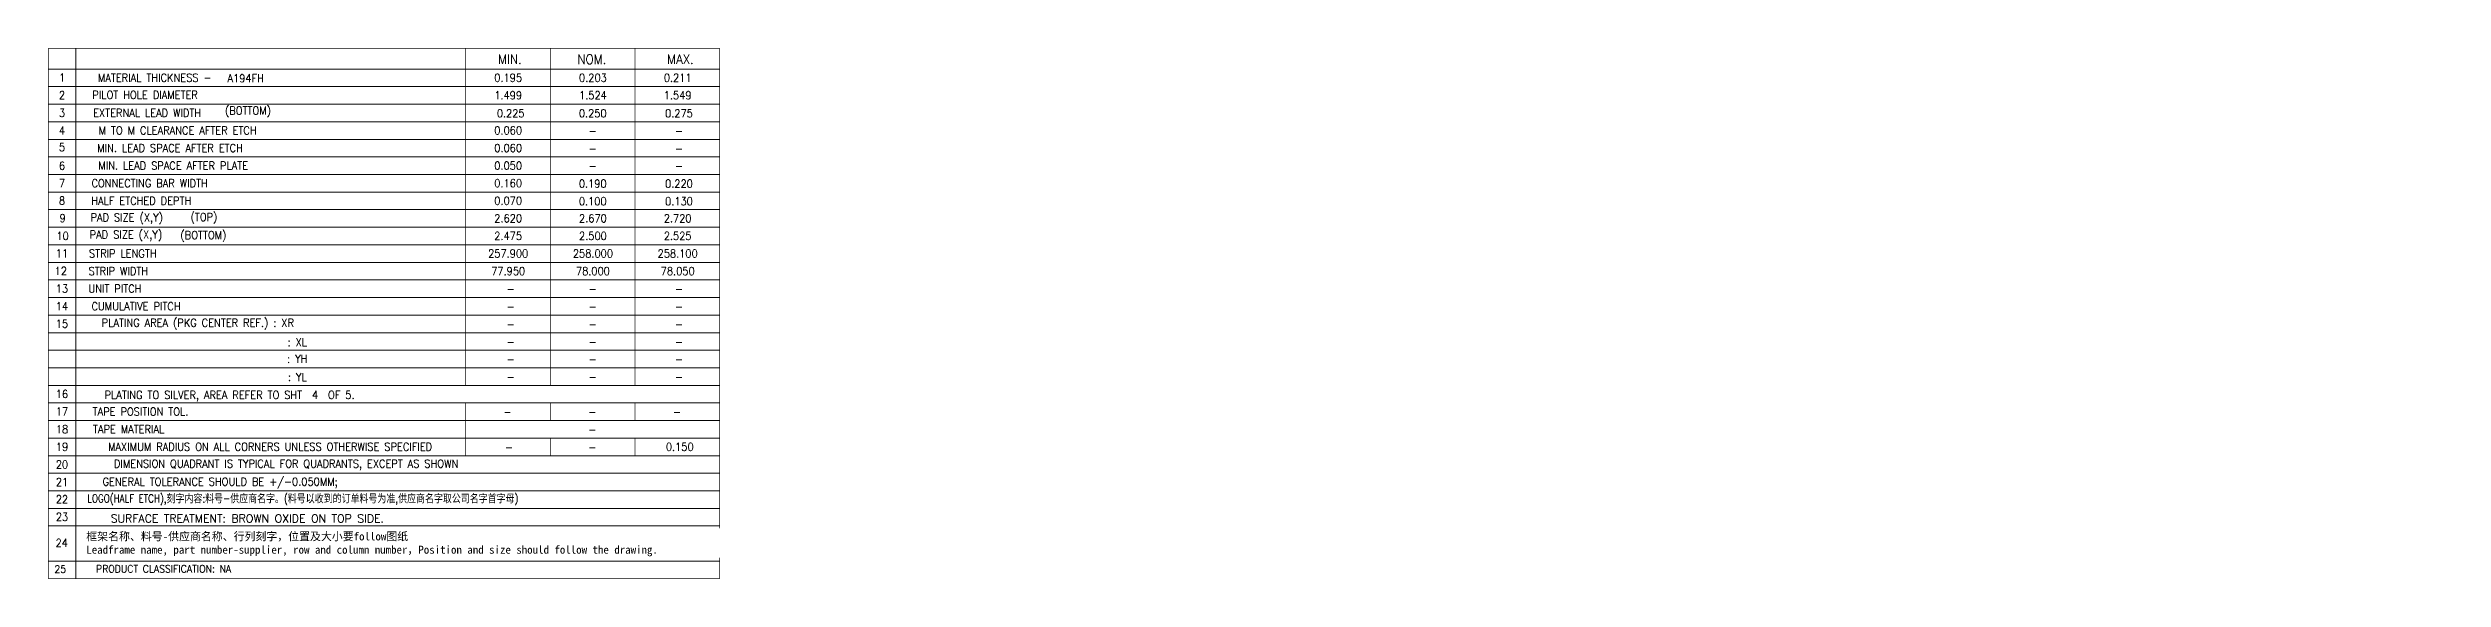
# Model space of a CAD drawing. Header units: millimetres. Extents: x 30.8 to 74.9, y -0.8 to 4.1.
# Drawn here: x 30.8 to 52.84, y -0.78 to 4.12 of the extents above; entities that cross this region are included whole.
import ezdxf
from ezdxf.enums import TextEntityAlignment as Align

# ---------------------------------------------------------------- set-up
doc = ezdxf.new("R2010")
doc.units = ezdxf.units.MM
doc.layers.add('1', color=7, linetype='Continuous', lineweight=18)
doc.layers.add('图层1实体', color=7, linetype='Continuous', lineweight=18)
doc.layers.add('TEMPLATE', color=7, linetype='Continuous')
doc.styles.add('ROMANS', font='simplex.shx', dxfattribs={"width": 0.8, "bigfont": 'gbcbig.shx'})
doc.styles.add('宋体', font='SimSun.ttf')

msp = doc.modelspace()

# ---------------------------------------------------------------- linework, layer by layer
at = {"layer": '1', "color": 3, "lineweight": 0}
for p, q in [((31.057, 1.656), (31.057, 4.116)), ((30.802, 3.924), (36.982, 3.924)), ((30.802, 3.762), (36.982, 3.762)), ((30.802, 3.6), (36.982, 3.6)), ((30.802, 3.438), (36.982, 3.438)), ((30.802, 3.276), (36.982, 3.276)), ((30.802, 3.114), (36.982, 3.114)), ((30.802, 2.952), (36.982, 2.952)), ((30.802, 2.79), (36.982, 2.79)), ((30.802, 2.628), (36.982, 2.628)), ((30.802, 2.466), (36.982, 2.466)), ((30.802, 2.304), (36.982, 2.304)), ((30.802, 2.142), (36.982, 2.142)), ((30.802, 1.98), (36.982, 1.98)), ((30.802, 1.818), (36.982, 1.818)), ((30.802, 1.656), (36.982, 1.656)), ((31.057, 0.198), (31.057, 1.656)), ((30.802, 1.494), (36.982, 1.494)), ((30.802, 1.332), (36.982, 1.332)), ((30.802, 1.17), (36.982, 1.17)), ((30.802, 1.008), (36.982, 1.008)), ((30.802, 0.846), (36.982, 0.846)), ((30.802, 0.684), (36.982, 0.684)), ((30.802, 0.522), (36.982, 0.522)), ((30.802, 0.522), (36.982, 0.522)), ((30.802, 0.36), (36.982, 0.36)), ((31.057, 0.198), (31.057, 0.36)), ((30.802, 0.198), (36.982, 0.198)), ((30.802, 0.198), (36.982, 0.198)), ((30.802, 0.036), (36.982, 0.036)), ((31.057, -0.126), (31.057, 0.198)), ((30.802, -0.126), (36.982, -0.126)), ((30.802, -0.126), (36.982, -0.126)), ((31.057, -0.774), (31.057, -0.126))]:
    msp.add_line(p, q, dxfattribs=at)
at = {"layer": '1', "color": 7, "lineweight": 0, "const_width": 0.00736}
for points in [[(30.802, 1.656), (30.802, 4.116)], [(30.802, 4.116), (36.982, 4.116)], [(34.643, 1.656), (34.643, 4.116)], [(35.423, 1.656), (35.423, 4.116)], [(36.203, 1.656), (36.203, 4.116)], [(36.982, 1.656), (36.982, 4.116)], [(30.802, 0.198), (30.802, 1.656)], [(34.643, 1.008), (34.643, 1.656)], [(35.423, 1.008), (35.423, 1.656)], [(36.203, 1.008), (36.203, 1.656)], [(36.982, 0.198), (36.982, 1.656)], [(34.643, 0.684), (34.643, 0.846)], [(34.643, 0.36), (34.643, 0.684)], [(35.423, 0.684), (35.423, 0.846)], [(36.203, 0.684), (36.203, 0.846)], [(35.423, 0.36), (35.423, 0.522)], [(36.203, 0.36), (36.203, 0.522)], [(30.802, 0.198), (30.802, 0.36)], [(36.982, 0.198), (36.982, 0.36)], [(30.802, -0.126), (30.802, 0.198)], [(36.982, -0.126), (36.982, 0.198)], [(30.802, -0.774), (30.802, -0.126)], [(36.982, -0.774), (36.982, -0.126)], [(30.802, -0.774), (36.982, -0.774)]]:
    msp.add_lwpolyline(points, dxfattribs=at)

# ---------------------------------------------------------------- texts
at = {"color": 3, "lineweight": 0, "insert": (30.912, -0.686, -0.052), "char_height": 0.0697, "width": 0.10753, "attachment_point": 5, "style": 'ROMANS'}
msp.add_mtext('{\\W0.9;25}', dxfattribs=at)
at = {"layer": '1', "color": 3, "lineweight": 0, "style": 'ROMANS'}
msp.add_text('SURFACE TREATMENT: BROWN OXIDE ON TOP SIDE.  ', height=0.07364, dxfattribs=at).set_placement((32.685, -0.219, 0.064), align=Align.MIDDLE)
at = {"layer": '1', "color": 7, "lineweight": 0, "char_height": 0.08837, "attachment_point": 5, "style": 'ROMANS'}
for s, insert, width in [('{\\W0.9;MIN.}', (35.051, 4.015), 0.21304), ('{\\W0.9;NOM.}', (35.805, 4.014), 0.27269), ('{\\W0.9;MAX.}', (36.621, 4.015), 0.28973)]:
    msp.add_mtext(s, dxfattribs=dict(at, insert=insert, width=width))
at = {"layer": '1', "color": 3, "lineweight": 0, "attachment_point": 5, "style": 'ROMANS'}
for s, insert, char_height, width in [('{\\W0.9;1}', (30.929, 3.846), 0.0736, 0.02841), ('{\\W0.9;MATERIAL THICKNESS - }', (31.782, 3.844), 0.07364, 1.29953), ('{\\W0.9;A194FH}', (32.619, 3.839), 0.07364, 0.44738), ('{\\W0.9;0.195}', (35.035, 3.844), 0.07364, 0.25565), ('{\\W0.9;0.203}', (35.815, 3.844), 0.07364, 0.27695), ('{\\W0.9;0.211}', (36.595, 3.844), 0.07364, 0.24144), ('{\\W0.9;2}', (30.929, 3.684), 0.0736, 0.04971), ('{\\W0.9;3}', (30.929, 3.52), 0.0736, 0.04261), ('{\\W0.9;PILOT HOLE DIAMETER}', (31.693, 3.686), 0.07364, 1.18591), ('{\\W0.9;EXTERNAL LEAD WIDTH}', (31.712, 3.52), 0.07364, 1.27113), ('{\\W0.9;(BOTTOM)}', (32.64, 3.529), 0.07364, 0.48999), ('{\\W0.9;1.499}', (35.035, 3.682), 0.07364, 0.26275), ('{\\W0.9;1.524}', (35.815, 3.682), 0.07364, 0.25565), ('{\\W0.9;1.549}', (36.595, 3.682), 0.07364, 0.25565), ('{\\W0.9;4}', (30.929, 3.359), 0.0736, 0.04971), ('{\\W0.9;M TO M CLEARANCE AFTER ETCH}', (31.993, 3.358), 0.07364, 1.86053), ('{\\W0.9;0.060}', (35.035, 3.358), 0.07364, 0.28405), ('{\\W0.9;-}', (35.813, 3.354), 0.0736, 0.04261), ('{\\W0.9;-}', (36.607, 3.354), 0.0736, 0.04261), ('{\\W0.9;5}', (30.929, 3.204), 0.0736, 0.04261), ('{\\W0.9;MIN. LEAD SPACE AFTER ETCH}', (31.923, 3.196), 0.07364, 1.683), ('{\\W0.9;0.060}', (35.035, 3.196), 0.07364, 0.28405), ('{\\W0.9;-}', (35.813, 3.192), 0.0736, 0.04261), ('{\\W0.9;-}', (36.607, 3.192), 0.0736, 0.04261), ('{\\W0.9;7}', (30.929, 2.873), 0.0736, 0.04971), ('{\\W0.9;6}', (30.929, 3.033), 0.0736, 0.04971), ('{\\W0.9;CONNECTING BAR WIDTH}', (31.735, 2.872), 0.07364, 1.32794), ('{\\W0.9;MIN. LEAD SPACE AFTER PLATE}', (31.952, 3.034), 0.07364, 1.74691), ('{\\W0.9;0.050}', (35.035, 3.034), 0.07364, 0.27695), ('{\\W0.9;0.160}', (35.035, 2.872), 0.07364, 0.25565), ('{\\W0.9;0.190}', (35.813, 2.868), 0.07364, 0.26275), ('{\\W0.9;-}', (35.813, 3.03), 0.0736, 0.04261), ('{\\W0.9;0.220}', (36.607, 2.868), 0.07364, 0.27695), ('{\\W0.9;-}', (36.607, 3.03), 0.0736, 0.04261), ('{\\W0.9;8}', (30.929, 2.711), 0.0736, 0.04971), ('{\\W0.9;HALF ETCHED DEPTH}', (31.658, 2.71), 0.07364, 1.1362), ('{\\W0.9;0.070}', (35.035, 2.71), 0.07364, 0.28405), ('{\\W0.9;0.100}', (35.813, 2.706), 0.07364, 0.26275), ('{\\W0.9;0.130}', (36.607, 2.706), 0.07364, 0.25565), ('{\\W0.9;9}', (30.934, 2.55), 0.0736, 0.04971), ('{\\W0.9;PAD SIZE (X,Y)}', (31.517, 2.386), 0.07364, 0.80954), ('{\\W0.9;PAD SIZE (X,Y)}', (31.524, 2.544), 0.07364, 0.80954), ('{\\W0.9;(BOTTOM)}', (32.23, 2.381), 0.07364, 0.48999), ('{\\W0.9;(TOP)}', (32.235, 2.548), 0.07364, 0.26275), ('{\\W0.9;2.620}', (35.035, 2.548), 0.07364, 0.27695), ('{\\W0.9;2.670}', (35.815, 2.548), 0.07364, 0.28405), ('{\\W0.9;2.720}', (36.595, 2.548), 0.07364, 0.27695), ('{\\W0.9;11}', (30.928, 2.225), 0.0736, 0.07811), ('{\\W0.9;10}', (30.934, 2.386), 0.0736, 0.09942), ('{\\W0.9;STRIP LENGTH}', (31.488, 2.224), 0.07364, 0.75984), ('{\\W0.9;257.900}', (35.035, 2.224), 0.07364, 0.41897), ('{\\W0.9;2.475}', (35.035, 2.386), 0.07364, 0.27695), ('{\\W0.9;258.000}', (35.815, 2.224), 0.07364, 0.41897), ('{\\W0.9;2.500}', (35.815, 2.386), 0.07364, 0.27695), ('{\\W0.9;258.100}', (36.595, 2.224), 0.07364, 0.39767), ('{\\W0.9;2.525}', (36.595, 2.386), 0.07364, 0.26985), ('{\\W0.9;12}', (30.917, 2.063), 0.0736, 0.09942), ('{\\W0.9;STRIP WIDTH}', (31.447, 2.062), 0.07364, 0.68882), ('{\\W0.9;77.950}', (35.035, 2.062), 0.07364, 0.34796), ('{\\W0.9;78.000}', (35.815, 2.062), 0.07364, 0.35506), ('{\\W0.9;78.050}', (36.595, 2.062), 0.07364, 0.34796), ('{\\W0.9;13}', (30.928, 1.9), 0.0736, 0.09232), ('{\\W0.9;14}', (30.928, 1.738), 0.0736, 0.09942), ('{\\W0.9;UNIT PITCH}', (31.416, 1.9), 0.07364, 0.5823), ('{\\W0.9;CUMULATIVE PITCH}', (31.61, 1.737), 0.07364, 1.01548), ('{\\W0.9;-}', (35.058, 1.896), 0.0736, 0.04261), ('{\\W0.9;-}', (35.813, 1.896), 0.0736, 0.04261), ('{\\W0.9;-}', (36.607, 1.896), 0.0736, 0.04261), ('{\\W0.9;15}', (30.928, 1.577), 0.0736, 0.09942), ('{\\W0.9;PLATING AREA (PKG CENTER REF.) : XR}', (32.179, 1.573), 0.07364, 2.19429), ('{\\W0.9;-}', (35.058, 1.734), 0.0736, 0.04261), ('{\\W0.9;-}', (35.058, 1.572), 0.0736, 0.04261), ('{\\W0.9;-}', (35.813, 1.734), 0.0736, 0.04261), ('{\\W0.9;-}', (35.813, 1.572), 0.0736, 0.04261), ('{\\W0.9;-}', (36.607, 1.734), 0.0736, 0.04261), ('{\\W0.9;-}', (36.607, 1.572), 0.0736, 0.04261), ('{\\W0.9;: XL}', (33.094, 1.406), 0.07364, 0.51482), ('{\\W0.9;-}', (35.058, 1.41), 0.0736, 0.04261), ('{\\W0.9;-}', (35.813, 1.41), 0.0736, 0.04261), ('{\\W0.9;-}', (36.607, 1.41), 0.0736, 0.04261), ('{\\W0.9;: YH}', (33.094, 1.253), 0.07364, 0.3488), ('{\\W0.9;: YL}', (33.094, 1.085), 0.07364, 0.37215), ('{\\W0.9;-}', (35.058, 1.248), 0.0736, 0.04261), ('{\\W0.9;-}', (35.813, 1.248), 0.0736, 0.04261), ('{\\W0.9;-}', (36.607, 1.248), 0.0736, 0.04261), ('{\\W0.9;16}', (30.928, 0.929), 0.0736, 0.09942), ('{\\W0.9;PLATING TO SILVER, AREA REFER TO SHT  4  OF 5.}', (32.471, 0.909), 0.07364, 2.7766), ('{\\W0.9;-}', (35.058, 1.086), 0.0736, 0.04261), ('{\\W0.9;-}', (35.813, 1.086), 0.0736, 0.04261), ('{\\W0.9;-}', (36.607, 1.086), 0.0736, 0.04261), ('{\\W0.9;17}', (30.929, 0.768), 0.0736, 0.12072), ('{\\W0.9;TAPE POSITION TOL.}', (31.651, 0.766), 0.07364, 1.07939), ('{\\W0.9;-}', (35.029, 0.762), 0.0736, 0.04261), ('{\\W0.9;-}', (35.809, 0.762), 0.0736, 0.04261), ('{\\W0.9;-}', (36.588, 0.762), 0.0736, 0.04261), ('{\\W0.9;18}', (30.929, 0.604), 0.0736, 0.09942), ('{\\W0.9;19}', (30.929, 0.442), 0.0736, 0.12072), ('{\\W0.9;TAPE MATERIAL}', (31.542, 0.604), 0.07364, 0.85215), ('{\\W0.9;MAXIMUM RADIUS ON ALL CORNERS UNLESS OTHERWISE SPECIFIED}', (32.844, 0.442), 0.07364, 3.67136), ('{\\W0.9;-}', (35.809, 0.6), 0.0736, 0.04261), ('{\\W0.9;0.150}', (36.614, 0.442), 0.07364, 0.25565), ('{\\W0.9;20}', (30.928, 0.279), 0.0736, 0.10652), ('{\\W0.9;DIMENSION QUADRANT IS TYPICAL FOR QUADRANTS, EXCEPT AS SHOWN}', (32.991, 0.275), 0.07364, 4.00512), ('{\\W0.9;-}', (35.042, 0.438), 0.0736, 0.04261), ('{\\W0.9;-}', (35.809, 0.438), 0.0736, 0.04261), ('{\\W0.9;21}', (30.928, 0.117), 0.0736, 0.10652), ('{\\W0.9;22}', (30.928, -0.042), 0.0736, 0.11362), ('{\\W0.9;23}', (30.928, -0.204), 0.0736, 0.11362), ('{\\W0.9;24}', (30.926, -0.444), 0.0736, 0.11362)]:
    msp.add_mtext(s, dxfattribs=dict(at, insert=insert, char_height=char_height, width=width))
at = {"layer": 'TEMPLATE', "color": 3, "lineweight": 15, "char_height": 0.07364, "width": 0.04261, "attachment_point": 5, "style": 'ROMANS'}
for s, insert in [('{\\W0.9;0.225}', (35.058, 3.516)), ('{\\W0.9;0.250}', (35.813, 3.516)), ('{\\W0.9;0.275}', (36.607, 3.516))]:
    msp.add_mtext(s, dxfattribs=dict(at, insert=insert))
at = {"layer": '图层1实体', "color": 3, "lineweight": 0, "style": 'ROMANS', "width": 0.9}
msp.add_text('GENERAL TOLERANCE SHOULD BE +/-0.050MM;', height=0.07364, dxfattribs=at).set_placement((32.384, 0.115, 0.029), align=Align.MIDDLE)
at = {"layer": '图层1实体', "color": 3, "lineweight": 0, "insert": (31.161, 0.003, -0.029), "char_height": 0.073643, "width": 43.70089, "attachment_point": 1, "style": 'ROMANS'}
msp.add_mtext('LOGO(HALF ETCH),{\\fSimSun|b0|i0|c134|p2;刻字内容}:{\\fSimSun|b0|i0|c134|p2;料号}-{\\fSimSun|b0|i0|c134|p2;供应商名字。}({\\fSimSun|b0|i0|c134|p2;料号以收到的订单料号为准},{\\fSimSun|b0|i0|c134|p2;供应商名字取公司名字首字母})', dxfattribs=at)

# ---------------------------------------------------------------- next in the draw order: texts
at = {"layer": '1', "color": 3, "lineweight": 0, "insert": (31.152, -0.347, 0.035), "char_height": 0.073643, "width": 43.70089, "attachment_point": 1, "style": '宋体', "bg_fill": 2}
msp.add_mtext('框架名称、料号-供应商名称、行列刻字，位置及大小要follow图纸{\\Fromans.shx,bigfont.shx;^J\\fSimSun|b0|i0|c134|p0;Leadframe name, part number-supplier, row and column number，Position and size should follow the drawing.}', dxfattribs=at)

# ---------------------------------------------------------------- next in the draw order: linework, layer by layer
at = {"layer": '1', "color": 3, "lineweight": 0}
for p, q in [((30.802, -0.288), (36.982, -0.288)), ((30.802, -0.612), (36.982, -0.612))]:
    msp.add_line(p, q, dxfattribs=at)

# ---------------------------------------------------------------- next in the draw order: texts
at = {"color": 3, "lineweight": 0, "style": 'ROMANS', "width": 0.9}
msp.add_text('PRODUCT CLASSIFICATION: NA', height=0.0697, dxfattribs=at).set_placement((31.864, -0.683, -0.079), align=Align.MIDDLE)

doc.saveas('drawing.dxf')
